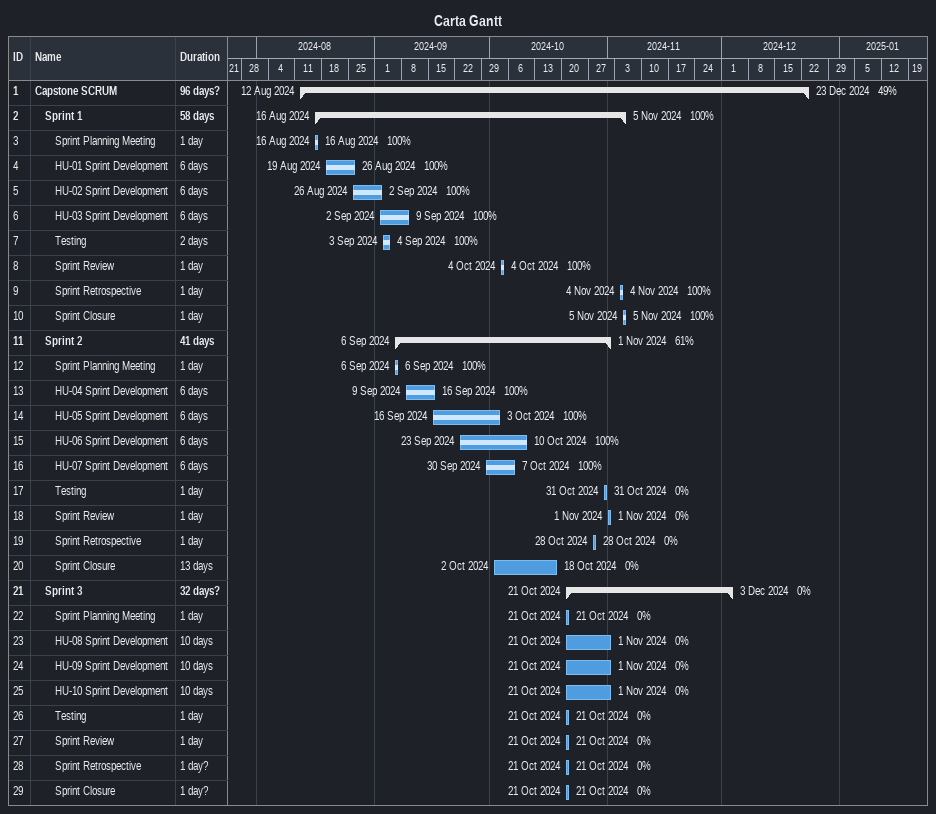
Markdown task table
Carta Gantt

| ID | Level | Task | Duration | Start | Finish | % complete |
|---|---|---|---|---|---|---|
| 1 | 1 | **Capstone SCRUM** | 96d? | 2024-08-12 | 2024-12-23 | 49 |
| 2 | 2 | **Sprint 1** | 58d | 2024-08-16 | 2024-11-05 | 100 |
| 3 | 3 | Sprint Planning Meeting | 1d | 2024-08-16 | 2024-08-16 | 100 |
| 4 | 3 | HU-01 Sprint Development | 6d | 2024-08-19 | 2024-08-26 | 100 |
| 5 | 3 | HU-02 Sprint Development | 6d | 2024-08-26 | 2024-09-02 | 100 |
| 6 | 3 | HU-03 Sprint Development | 6d | 2024-09-02 | 2024-09-09 | 100 |
| 7 | 3 | Testing | 2d | 2024-09-03 | 2024-09-04 | 100 |
| 8 | 3 | Sprint Review | 1d | 2024-10-04 | 2024-10-04 | 100 |
| 9 | 3 | Sprint Retrospective | 1d | 2024-11-04 | 2024-11-04 | 100 |
| 10 | 3 | Sprint Closure | 1d | 2024-11-05 | 2024-11-05 | 100 |
| 11 | 2 | **Sprint 2** | 41d | 2024-09-06 | 2024-11-01 | 61 |
| 12 | 3 | Sprint Planning Meeting | 1d | 2024-09-06 | 2024-09-06 | 100 |
| 13 | 3 | HU-04 Sprint Development | 6d | 2024-09-09 | 2024-09-16 | 100 |
| 14 | 3 | HU-05 Sprint Development | 6d | 2024-09-16 | 2024-10-03 | 100 |
| 15 | 3 | HU-06 Sprint Development | 6d | 2024-09-23 | 2024-10-10 | 100 |
| 16 | 3 | HU-07 Sprint Development | 6d | 2024-09-30 | 2024-10-07 | 100 |
| 17 | 3 | Testing | 1d | 2024-10-31 | 2024-10-31 | 0 |
| 18 | 3 | Sprint Review | 1d | 2024-11-01 | 2024-11-01 | 0 |
| 19 | 3 | Sprint Retrospective | 1d | 2024-10-28 | 2024-10-28 | 0 |
| 20 | 3 | Sprint Closure | 13d | 2024-10-02 | 2024-10-18 | 0 |
| 21 | 2 | **Sprint 3** | 32d? | 2024-10-21 | 2024-12-03 | 0 |
| 22 | 3 | Sprint Planning Meeting | 1d | 2024-10-21 | 2024-10-21 | 0 |
| 23 | 3 | HU-08 Sprint Development | 10d | 2024-10-21 | 2024-11-01 | 0 |
| 24 | 3 | HU-09 Sprint Development | 10d | 2024-10-21 | 2024-11-01 | 0 |
| 25 | 3 | HU-10 Sprint Development | 10d | 2024-10-21 | 2024-11-01 | 0 |
| 26 | 3 | Testing | 1d | 2024-10-21 | 2024-10-21 | 0 |
| 27 | 3 | Sprint Review | 1d | 2024-10-21 | 2024-10-21 | 0 |
| 28 | 3 | Sprint Retrospective | 1d? | 2024-10-21 | 2024-10-21 | 0 |
| 29 | 3 | Sprint Closure | 1d? | 2024-10-21 | 2024-10-21 | 0 |
